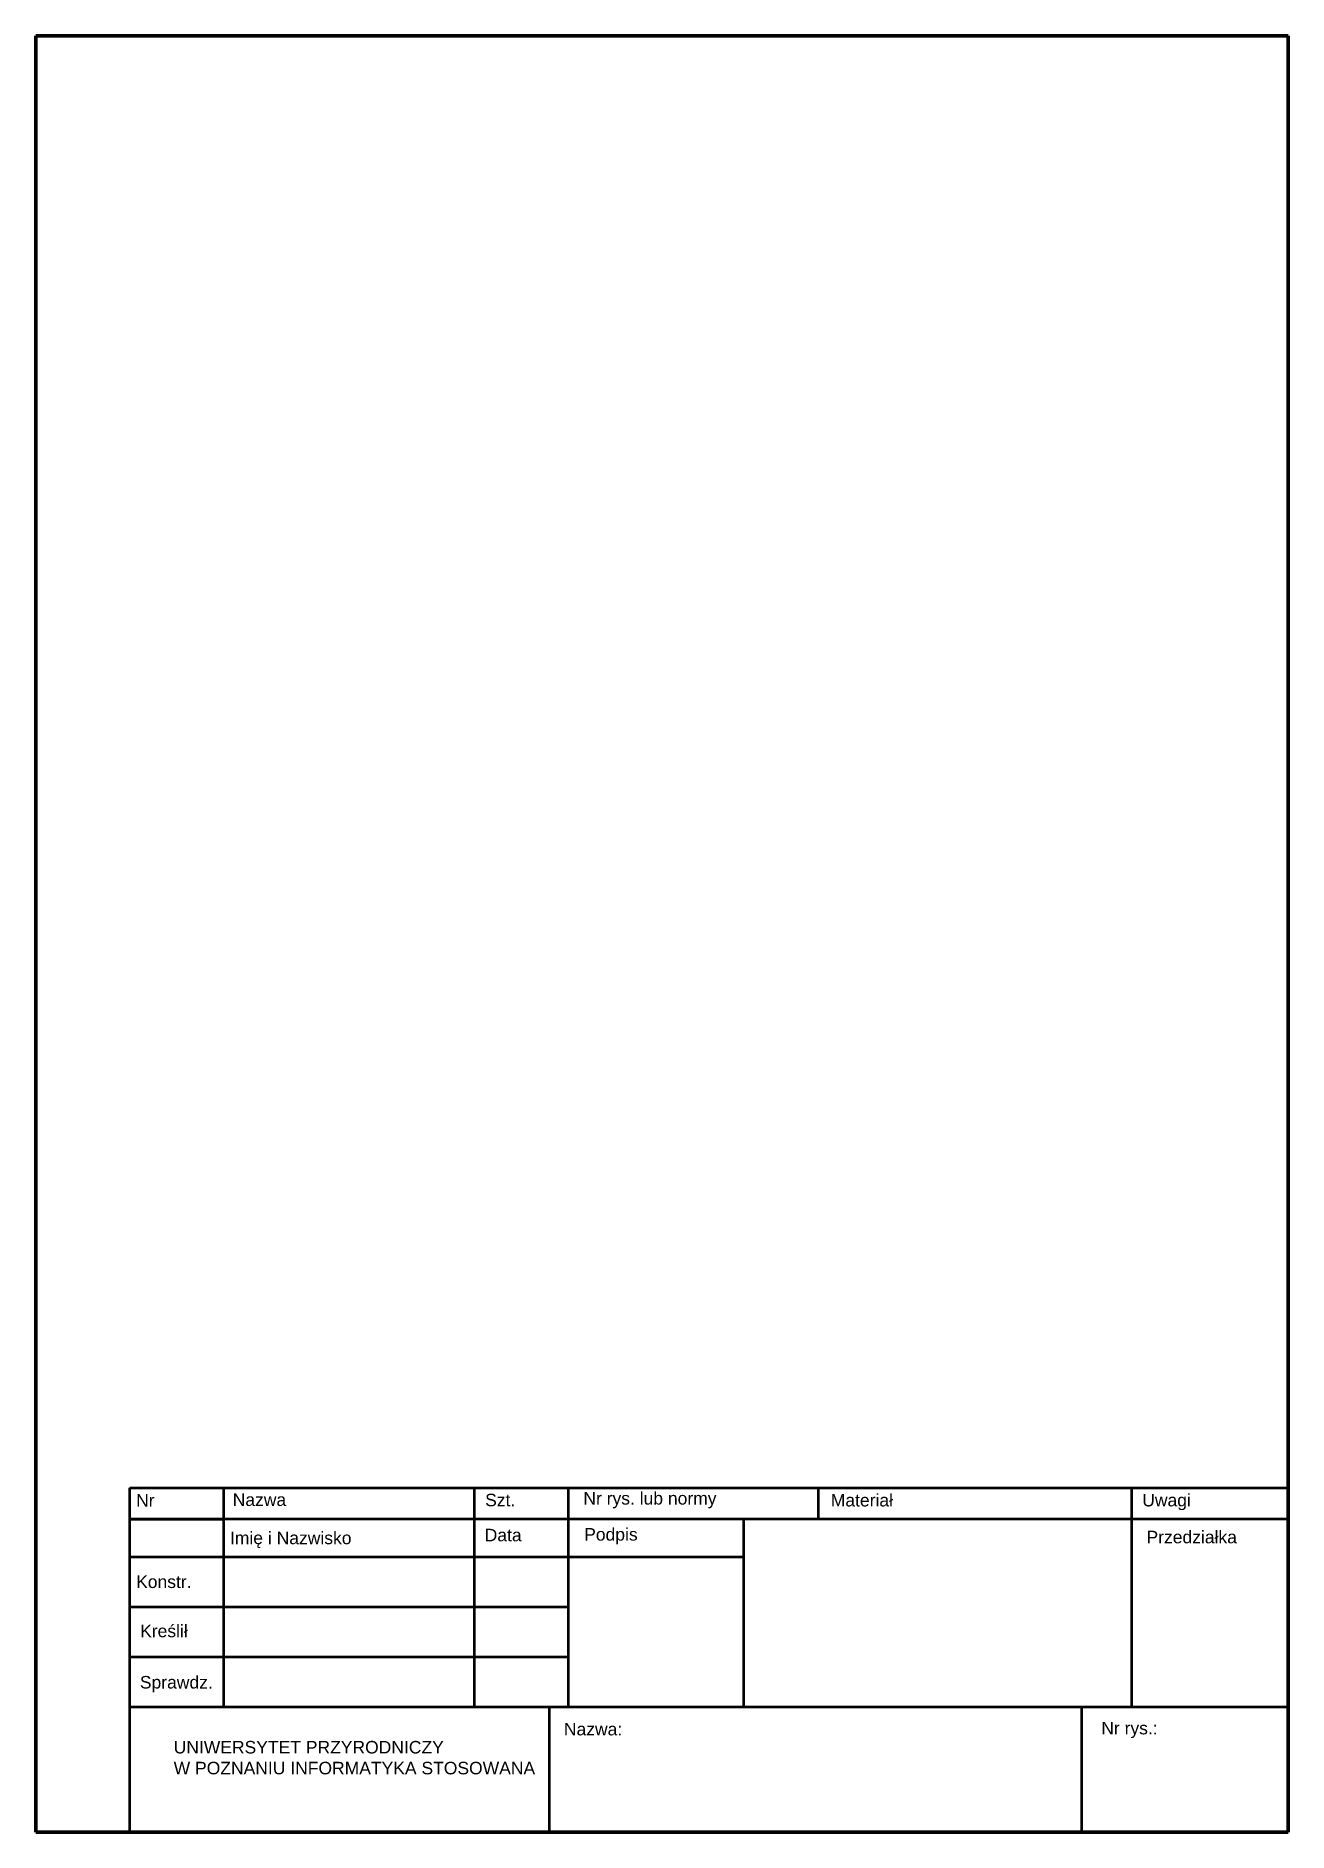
# Model space of a CAD drawing. Header units: millimetres. Extents: x 103 to 303, y 504 to 791.
import ezdxf

# ---------------------------------------------------------------- set-up
doc = ezdxf.new("R2010")
doc.units = ezdxf.units.MM
for name, color, linetype, lineweight in [('linia cienka', 7, 'Continuous', 18), ('linia gruba', 7, 'Continuous', 50), ('linia obramowania', 7, 'Continuous', 70), ('wymiar cienka', 7, 'Continuous', 15)]:
    doc.layers.add(name, color=color, linetype=linetype, lineweight=lineweight)
doc.styles.get("Standard").update_dxf_attribs({"font": 'arial.ttf'})

msp = doc.modelspace()

# ---------------------------------------------------------------- linework, layer by layer
at = {"layer": 'linia cienka'}
for p, q in [((133, 559), (173, 559)), ((173, 559), (188, 559)), ((188, 559), (228, 559)), ((303, 559), (278, 559)), ((303, 559), (303, 554)), ((133, 554), (133, 554)), ((133, 554), (133, 524)), ((228, 554), (216, 554)), ((216, 554), (228, 554)), ((303, 554), (303, 554)), ((118, 540), (118, 548)), ((118, 532), (118, 540)), ((118, 524), (118, 532)), ((118, 504), (118, 524)), ((188, 524), (185, 524)), ((278, 524), (270, 524)), ((303, 504), (118, 504)), ((118, 504), (118, 504)), ((118, 504), (118, 504))]:
    msp.add_line(p, q, dxfattribs=at)
at = {"layer": 'linia gruba'}
for p, q in [((118, 504), (118, 559)), ((118, 559), (303, 559)), ((133, 524), (133, 559)), ((173, 559), (173, 524)), ((188, 559), (188, 524)), ((228, 554), (228, 559)), ((278, 559), (278, 524)), ((303, 554), (118, 554)), ((118, 554), (133, 554)), ((216, 554), (216, 524)), ((118, 548), (188, 548)), ((188, 548), (216, 548)), ((118, 540), (188, 540)), ((118, 532), (188, 532)), ((118, 524), (303, 524)), ((185, 524), (185, 504)), ((270, 524), (270, 504))]:
    msp.add_line(p, q, dxfattribs=at)
at = {"layer": 'linia obramowania'}
for p, q in [((303, 791), (103, 791)), ((103, 791), (103, 504)), ((303, 504), (303, 791)), ((103, 504), (303, 504))]:
    msp.add_line(p, q, dxfattribs=at)

# ---------------------------------------------------------------- texts
at = {"layer": 'linia cienka'}
for s, p in [('Nr', (119, 556)), ('Nazwa', (134.43, 556.11)), ('Szt.', (174.75, 556.06)), ('Nr rys. lub normy', (190.44, 556.33)), ('Materiał', (229.96, 556.03)), ('Uwagi', (279.71, 556.04)), ('Imię i Nazwisko', (134, 550)), ('Data', (174.68, 550.46)), ('Podpis', (190.57, 550.57)), ('Przedziałka', (280.39, 550.14)), ('Konstr.', (119, 543)), ('Kreślił', (119.64, 535.13)), ('Sprawdz.', (119.6, 526.94)), ('Nazwa:', (187.33, 519.45)), ('Nr rys.:', (273.17, 519.61))]:
    msp.add_text(s, height=2, dxfattribs=at).set_placement(p)
at = {"layer": 'wymiar cienka', "insert": (125, 518.56), "char_height": 2, "attachment_point": 1}
msp.add_mtext_dynamic_manual_height_columns('UNIWERSYTET PRZYRODNICZY \\PW POZNANIU INFORMATYKA STOSOWANA', width=67, gutter_width=10, heights=[12], dxfattribs=at)

doc.saveas('drawing.dxf')
